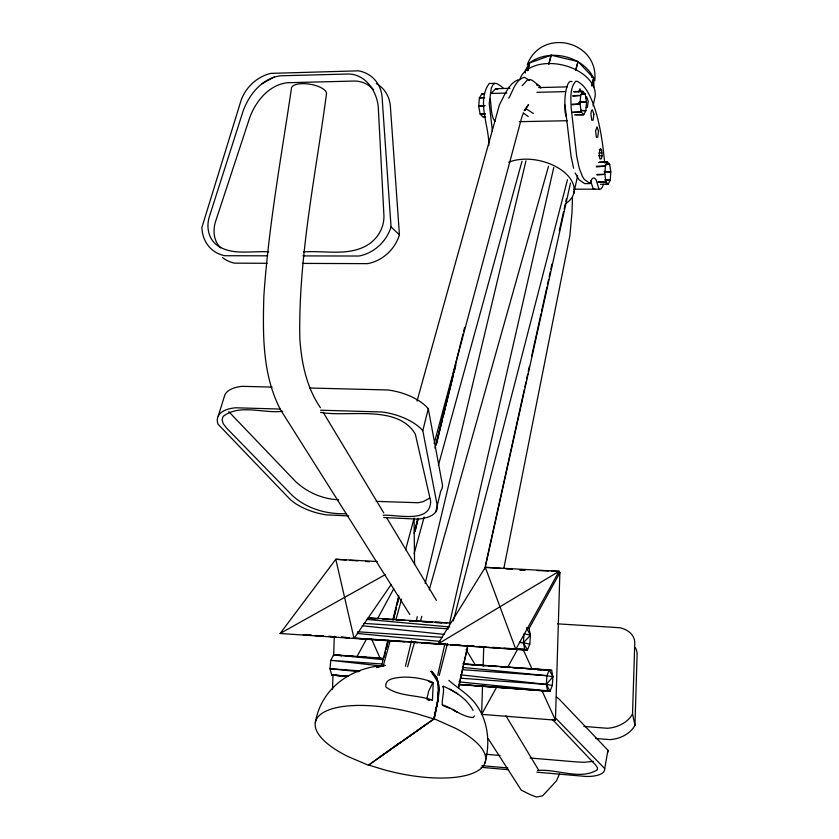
<?xml version="1.0" encoding="UTF-8"?>
<svg xmlns="http://www.w3.org/2000/svg" width="839" height="839" viewBox="0 0 839 839"><rect width="100%" height="100%" fill="white"/><g stroke="black" fill="none" stroke-linecap="round" stroke-linejoin="round"><path stroke-width="1.26" d="M602.045 155.918L601.521 149.845L600.588 148.597L599.675 149.741L599.277 156.369L600 158.98L601.259 158.865L602.045 155.918L598.815 155.614M572.46 198.214L571.978 213.012L569.87 235.633L503.809 568.517M551.254 571.034L559.057 571.307L437.822 644.079L485.288 567.321L559.057 571.307L559.865 572.743L555.449 720.145L481.628 714.367L482.519 685.767M483.128 666.26L483.736 646.764M595.627 738.467L609.89 739.62A26.166 19.287 -12.1 0 0 634.955 725.336L637.105 654.43A25.411 18.122 -11.7 0 0 635.427 647.781M634.955 725.336L632.533 713.979L634.777 643.156A25.527 18.08 -11.8 0 0 619.895 627.74L557.568 623.838M332.496 689.627L332.978 675.301M333.639 655.762L334.3 636.224M458.786 684.561L550.08 691.284L552.272 685.463L552.911 676.832L551.643 670.392L462.95 663.859M460.611 674.839L546.304 684.414L550.08 691.284L547.594 690.875L546.304 684.414L546.955 675.71L549.167 669.91L463.18 663.995M519.467 642.307L523.368 642.716L527.427 650.089L524.763 649.501L523.368 642.716L524.06 633.718L530.458 635.291L529.776 644.195L527.427 650.089L421.681 642.989M432.452 700.104L433.239 682.589C423.978 678.489 413.533 677.104 403.465 677.115C397.759 677.65 384.356 677.839 385.867 686.942C398.913 696.905 417.528 694.65 432.452 700.104L432.169 700.439M426.81 699.223L428.645 691.263L432.851 682.726L428.32 681.205L432.934 683.093L433.239 682.589M400.381 742.158L368.688 765.063L384.283 769.814A87.141 31.347 13.2 0 0 477.223 771.135A87.141 31.347 13.2 0 0 455.934 728.483L434.193 718.792L383.937 754.271M572.009 81.614L570.121 81.352L568.423 82.967C564.269 91.954 564.794 101.876 565.014 111.514A16.969 4.845 89 0 0 566.283 116.726M442.646 705.41C441.052 701.761 444.67 692.081 443.149 686.26C455.21 691.126 466.736 698.74 473.102 710.423M492.462 131.45L489.231 103.606L491.318 88.064L492.881 84.928L494.748 83.334L496.835 83.585L500.065 85.568A106.574 34.252 89.5 0 1 503.379 88.231M484.932 763.039C490.228 743.721 488.497 722.4 476.877 705.693C469.777 695.007 458.262 688.672 448.823 680.356M578.616 91.944L579.969 88.766L581.354 92.332M536.887 772.184L586.178 776.474A31.295 11.431 11.5 0 0 604.699 768.597L607.96 750.265L560.012 700.02A32.354 12.543 11.9 0 0 556.362 696.978M434.183 717.534L437.297 702.767A35.448 10.12 -70.3 0 0 437.906 698.709L438.44 689.994A72.605 20.44 -70.5 0 0 438.262 684.687L436.563 677.86L431.215 671.724M434.497 717.314L437.853 701.152L438.755 689.763A72.626 20.451 -70.5 0 0 438.577 684.446L436.878 677.629L431.529 671.494M400.046 742.861L433.878 719.013L437.297 702.767L438.44 689.994L437.958 682.107L431.047 671.389M434.193 718.792C436.532 703.627 445.027 683.397 431.361 671.158M527.867 70.287L529.472 62.988C549.356 48.043 582.717 55.877 593.739 78.216L593.928 87.057M458.482 687.718L467.805 645.474M485.32 566.115L524.302 389.474M524.868 386.915L526.001 381.797M526.567 379.238L527.689 374.121M528.255 371.562L529.388 366.433M531.643 356.197L540.966 313.954M541.533 311.395L546.902 287.074M547.468 284.515L548.601 279.397M549.157 276.839L550.29 271.721M550.856 269.162L551.989 264.033M559.33 230.756L563.567 211.554M564.133 208.995L565.266 203.877M565.832 201.318L566.398 198.759M573.719 193.547L577.631 175.76M593.037 105.903L594.715 98.278A38.584 24.583 13.1 0 0 563.955 65.337A38.584 24.583 13.1 0 0 519.928 79.338M458.524 687.802L467.879 645.631M484.879 568.947L570.499 183.007M592.04 85.882L593.739 78.216L577.987 61.551L551.15 55.196L529.472 62.988L525.193 70.77L525.329 73.087M437.706 675.248L444.995 643.356M449.368 624.216L553.782 167.454M575.942 70.486L577.987 61.551L575.502 70.382M405.436 666.292L411.509 640.828M416.06 621.73L417.277 616.634M425.174 583.535L525.959 160.868M549.031 64.11L551.15 55.196L548.727 64.037M435.745 511.905L440.811 490.836A38.741 18.038 14 0 0 442.31 484.176L428.278 408.708A40.744 20.021 14.5 0 0 387.786 389.967L309.832 388.027M381.63 665.621L387.859 640.188M392.851 619.853L398.777 595.69M414.067 533.394L417.497 519.414M434.959 448.215L463.034 333.786M463.663 331.248L464.596 327.43M384.189 657.094L385.437 651.997M386.055 649.459L387.922 641.825L386.097 649.522M393.208 620.199L396.323 607.478M396.941 604.929L398.808 597.295M414.99 531.15L418.095 518.429M436.144 444.639L454.811 368.311M393.575 619.014L396.375 607.572M397.004 605.034L398.871 597.399M415.085 531.297L418.2 518.586M436.28 444.859L440.014 429.61M440.643 427.061L442.51 419.437M443.128 416.889L445.006 409.264M445.624 406.726L453.417 374.939M454.046 372.401L455.913 364.776M383.696 517.527L417.528 519.1A38.982 17.808 14 0 0 437.224 505.319L422.793 430.68L428.278 408.708M439.196 675.563L447.397 643.849M453.312 621.028L567.489 179.672M591.768 85.819L593.739 78.216L591.443 76.968M591.831 85.442L593.739 78.216M405.646 549.66L414.13 518.072M434.151 443.537L522.036 116.348L523.431 113.38M383.203 666.04L390.145 640.797M396.039 619.339L401.598 599.151M414.088 553.719L424.146 517.118M438.378 465.372L522.005 161.214M417.014 401.115L499.488 104.592C504.438 95.824 508.329 83.606 518.261 79.726M407.597 666.795L414.697 641.583M420.37 621.405L421.797 616.361M429.253 589.88L548.517 166.216M575.187 172.96L578.826 179.556L584.626 183.626L590.153 183.573L591.023 180.752A18.909 5.223 89.8 0 1 596.256 180.27L599.004 189.163L600.693 189.163L602.182 187.391A20.042 5.474 89.6 0 0 603.44 184.181M218.224 416.123L224.873 394.844A40.02 19.066 16.3 0 1 242.272 386.339L272.151 387.083M315.338 722.61C321.138 687.99 351.499 667.015 385.279 665.379L377.781 667.288M395.935 745.777L400.13 742.62M559.561 773.799L556.414 780.899L542.665 795.802L536.425 797.05L530.363 794.69L521.229 790.097L488.078 738.467M508.717 98.226C513.069 91.063 515.282 79.81 524.333 77.282L529.661 80.481M357.005 656.591L366.37 639.318M377.602 618.584L393.827 588.653M481.628 714.367L496.772 686.952M507.501 667.54L517.59 649.271M528.948 628.705L559.865 572.743L557.295 572.555L559.865 572.743M559.057 571.307L515.828 649.323L485.288 567.321L500.715 568.443M527.249 64.75C541.396 27.037 599.098 40.702 594.757 80.754M525.204 109.825L528.507 104.644L524.784 109.773M442.74 686.847L443.149 686.26M481.88 93.874L484.502 93.884L481.88 93.874L479.394 97.859L478.681 106.28L480.16 114.156L482.939 116.841L485.561 116.789M391.121 584.594L354.048 638.458L335.799 559.267L377.372 561.511M522.225 85.641L527.28 80.125L529.912 79.411L532.366 80.418L539.718 86.144L540.83 88.126M404.713 641.856L280.121 633.487L335.799 559.267L346.15 560.022M474.475 715.898L473.133 717.555C461.838 716.905 452.861 708.053 442.174 704.791M460.296 678.174L546.304 684.414L552.911 676.832L549.167 669.91M585.716 97.911L586.671 96.821L588.223 101.393L587.384 107.413L586.062 107.434M519.456 642.454L523.368 642.716L530.458 635.291L529.084 628.516L527.322 628.075M303.708 251.91C325.385 250.274 350.02 256.923 369.359 243.866C378.504 237.406 384.388 226.698 383.916 215.392L378.337 108.137C377.424 92.133 366.035 74.231 348.563 74L280.876 75.783C262.366 77.796 249.068 94.513 243.121 111.031L209.456 216.347C206.352 225.869 207.873 237.08 215.529 244.034C230.4 256.283 251.165 250.546 268.669 251.899M524.071 110.748L526.703 109.164L533.373 113.454M509.986 88.326L495.66 88.682L491.119 93.454L506.808 93.066M416.668 731.147L421.954 727.308M423.632 726.071L425.929 724.403M429.683 498.125L423.045 501.701L418.147 502.729L376.239 501.376M399.972 742.861L368.405 765.262L347.619 756.348A87.109 31.326 13.2 0 1 323.046 712.689A87.109 31.326 13.2 0 1 417.214 713.853L433.878 719.013M404.146 739.977L416.973 730.937M378.662 757.869L384.231 754.062M280.121 633.487L385.541 574.474M261.904 83.806L274.468 76.863M376.533 667.603L381.955 665.159M593.341 761.361L584.049 762.284L577.169 761.98L530.143 758.016M485.131 105.588L478.681 106.28L483.872 106.165M572.932 96.254L580.672 95.436L582.853 91.388L585.276 94.209L586.524 102.18L585.884 110.664L583.724 114.744L574.558 114.933M485.341 113.622L480.16 114.156L485.341 114.041M572.24 104.781L580.022 103.994L580.672 95.436L572.89 95.615M596.393 166.94L605.433 166.08L607.436 161.979L609.659 164.413L610.802 171.901L610.205 180.081L608.223 184.223L600.462 184.297M597.022 175.026L604.825 174.334L605.433 166.08L596.33 166.195M484.575 97.534L479.394 97.859L484.596 97.733M573.803 91.954L582.853 91.388L573.792 91.619M598.396 162.462L607.436 161.979L599.665 162.084M482.939 116.841L485.529 116.715M573.53 112.384L581.291 112.007L583.724 114.744L575.963 114.597M598.197 182.126L605.989 181.864L608.223 184.223L605.622 184.129M494.748 83.334L489.231 83.481C476.248 101.037 489.473 126.28 488.759 145.587M538.638 87.592L567.29 86.868M536.876 92.321L565.643 91.619M578.7 102.358L586.524 102.18L579.99 101.823M572.229 104.172L580.022 103.994L581.291 112.007L572.219 112.195M580.661 110.779L585.884 110.664L580.703 110.339M519.236 121.676L567.29 120.722M599.35 149.877L601.521 149.845M598.805 152.981L602.066 152.929M605.737 164.465L609.659 164.413L605.737 164.371M604.269 171.974L610.802 171.901L604.269 171.481M597.022 174.428L604.825 174.334L605.989 181.864L598.197 181.937M604.982 180.133L610.205 180.081L605.013 179.703M573.813 189.205L599.004 189.163M267.693 255.822L224.705 255.717A37.294 31.882 -50.7 0 1 201.905 227.411L240.992 100.649A37 31.295 -46.8 0 1 270.871 73.371L358.515 70.833A37.493 32.081 -44.8 0 1 382.081 97.198L391.047 226.918L399.437 234.847A37.661 32.983 -47.6 0 1 367.587 263.645L302.397 263.404M302.858 255.905L358.872 256.031A38.059 33.235 -47.6 0 0 391.047 226.918M267.201 263.278L234.605 263.163A36.906 31.641 -50.7 0 1 222.503 257.5M280.079 409.054L235.665 407.785A40.272 18.825 16.2 0 0 218.056 424.209L289.57 498.827A38.531 17.315 15 0 0 326.444 514.873L348.563 515.901M320.582 410.219L381.986 411.98A41.017 19.769 14.5 0 1 422.793 430.68M282.806 411.246C263.834 413.879 239.681 403.475 223.101 416.417L222.104 419.804L223.205 423.685L226.467 427.953L291.899 495.062C306.455 508.833 326.99 514.506 346.706 513.678M320.571 412.369C347.356 417.56 397.592 403.863 415.326 434.141L430.617 500.967C430.942 524.365 395.599 514.076 383.182 515.314M520.012 569.943L525.224 570.121M536.929 570.53L548.643 570.94M310.724 635.396L303.225 634.777M314.635 635.553L323.76 635.92M537.254 669.795L541.176 669.962M549.021 670.288L551.643 670.392L549.031 670.214M338.599 499.771C322.784 499.184 307.263 492.388 295.706 481.659L228.774 411.645M383.255 658.269L333.618 654.787L330.786 660.324L330 668.714L331.709 674.986L340.141 675.678M342.763 675.794L346.696 675.972M370.062 618.27L377.886 618.742M383.098 619.067L392.222 619.622M396.123 619.864L405.247 620.42M409.159 620.661L419.584 621.3M422.185 621.458L432.62 622.098M435.221 622.255L446.946 622.978M368.195 617.798L450.585 623.031M370.072 618.406L375.285 618.742M383.108 619.234L388.321 619.57M396.144 620.063L402.657 620.482M409.18 620.891L415.693 621.311M422.206 621.72L428.729 622.139M435.242 622.548L441.765 622.968M363.675 623.377L448.435 628.841M357.655 631.777L442.468 637.378M322.921 635.962L316.408 635.532L322.921 636.004M329.433 636.402L335.946 636.843L328.133 636.361M354.173 638.06L438.818 643.744M441.419 643.912L447.932 644.352M454.444 644.782L460.957 645.222M466.169 645.569L473.983 646.093M479.184 646.45L485.697 646.879M492.21 647.32L498.723 647.76M503.935 648.107L511.748 648.631M515.649 648.893L524.763 649.501L515.681 648.631M413.858 642.464L417.77 642.726M352.883 638.07L447.974 644.614M450.574 644.792L527.427 650.089M336.796 655.311L342.008 655.668L333.618 654.787L383.045 659.632M366.758 657.367L357.645 656.738L365.437 657.325M369.37 657.545L378.483 658.175L369.349 657.598M465.697 664.362L473.511 664.908M477.422 665.18L485.236 665.736M489.137 666.009L496.95 666.554M500.852 666.827L509.976 667.466M512.577 667.655L521.69 668.295M525.592 668.568L533.405 669.113M537.317 669.386L545.13 669.942M381.577 663.943L330.786 660.324L380.119 665.841M462.31 669.69L546.955 675.71L552.911 676.832M505.854 568.821L512.283 569.293M520.002 569.849L523.861 570.132M350.031 560.305L357.792 560.871M365.542 561.438L369.422 561.721M359.973 670.896L330 668.714L358.662 671.64M348.615 676.224L331.709 674.986L347.304 676.15M459.164 684.362L547.594 690.875L458.996 681.855M334.908 675.437L346.643 676.297M459.09 684.488L550.08 691.284M583.902 726.427L607.331 728.273A26.292 19.266 -12.1 0 0 632.533 713.979M485.739 754.271L500.107 755.478M481.964 765.703L507.805 767.926M537.516 770.496C556.393 768.493 579.938 780.585 597.305 769.866L597.389 767.685L595.753 765.147L552.324 719.348M481.125 767.318L508.361 769.699M366.58 619.402L449.872 626.974M357.351 633.466L440.412 641.426M462.394 667.414L546.955 675.71M362.175 625.758L444.072 634.378M595.008 189.278L593.288 189.027L590.53 180.721M546.304 684.414L552.272 685.463M523.368 642.716L529.776 644.195M427.544 699.506L429.662 700.062M427.596 699.569L429.83 700.24M449.809 708.242L442.845 705.609M536.467 84.907L539.718 86.144M495.66 88.682L497.747 89.5M450.061 689.301L457.821 693.916M452.305 709.301L457.433 712.332L453.123 709.689M590.153 183.573L584.405 179.494L582.528 176.704L579.225 168.157L576.697 156.306L571.16 107.958C571.002 99.17 569.492 88.242 575.785 81.205L577.662 81.467L580.546 83.491A108 30.728 89.7 0 1 592.806 102.84A109.93 31.295 89.7 0 1 603.461 151.523L604.73 162.976M523.127 112.866L528.276 116.569M556.372 718.855L604.699 768.597M373.712 89.857C369.024 84.382 361.987 81.131 354.782 81.037L287.525 82.725C269.172 84.676 255.832 101.1 249.781 117.45L215.602 221.402C212.687 230.347 213.557 241.118 220.699 247.862M409.799 614.484L280.499 409.694C262.271 374.781 262.796 334.551 263.855 296.209C268.564 226.194 281.296 157.092 291.542 87.759A17.766 6.869 9.4 0 1 311.227 84.445A17.766 6.869 9.4 0 1 326.392 94.398C315.642 175.466 298.285 256.398 299.827 338.568C301.474 362.805 306.508 387.345 320.414 407.723M323.109 412.201L383.811 513.007M386.506 517.485L436.416 600.367M466.096 649.648L475.535 665.327M505.886 715.73L538.26 769.489M526.441 627.845L530.458 635.291M522.98 649.187L532.178 669.291M541.921 690.581L555.449 720.145M371.656 639.171L380.088 658.196M573.603 168.23L571.055 156.379L564.983 105.022M490.301 98.96L491.067 106.752A16.77 5.349 88.7 0 0 495.073 121.393M399.437 234.847L390.376 106.301A37.105 31.84 -44.8 0 0 376.312 83.501M414.088 518.838L414.581 564.469M508.665 162.273A39.811 23.754 13.1 0 1 561.281 169.918A39.811 23.754 13.1 0 1 566.535 203.007M607.96 750.265A31.137 11.61 11.4 0 1 607.52 752.667M593.886 114.251L593.068 120.218L591.768 120.26L590.897 113.947L591.422 110.842L592.365 109.752L593.886 114.251M598.511 131.251L597.704 137.197L596.424 137.281L595.564 131.031L597.022 126.836L598.511 131.251M529.472 62.988L527.605 70.612L529.472 62.988M585.276 94.209L581.354 94.304L585.276 94.209M311.196 635.175L304.683 634.745L311.196 635.196M348.961 637.713L341.148 637.189L348.972 637.797M353.733 656.476L345.92 655.941L353.722 656.497"/></g></svg>
